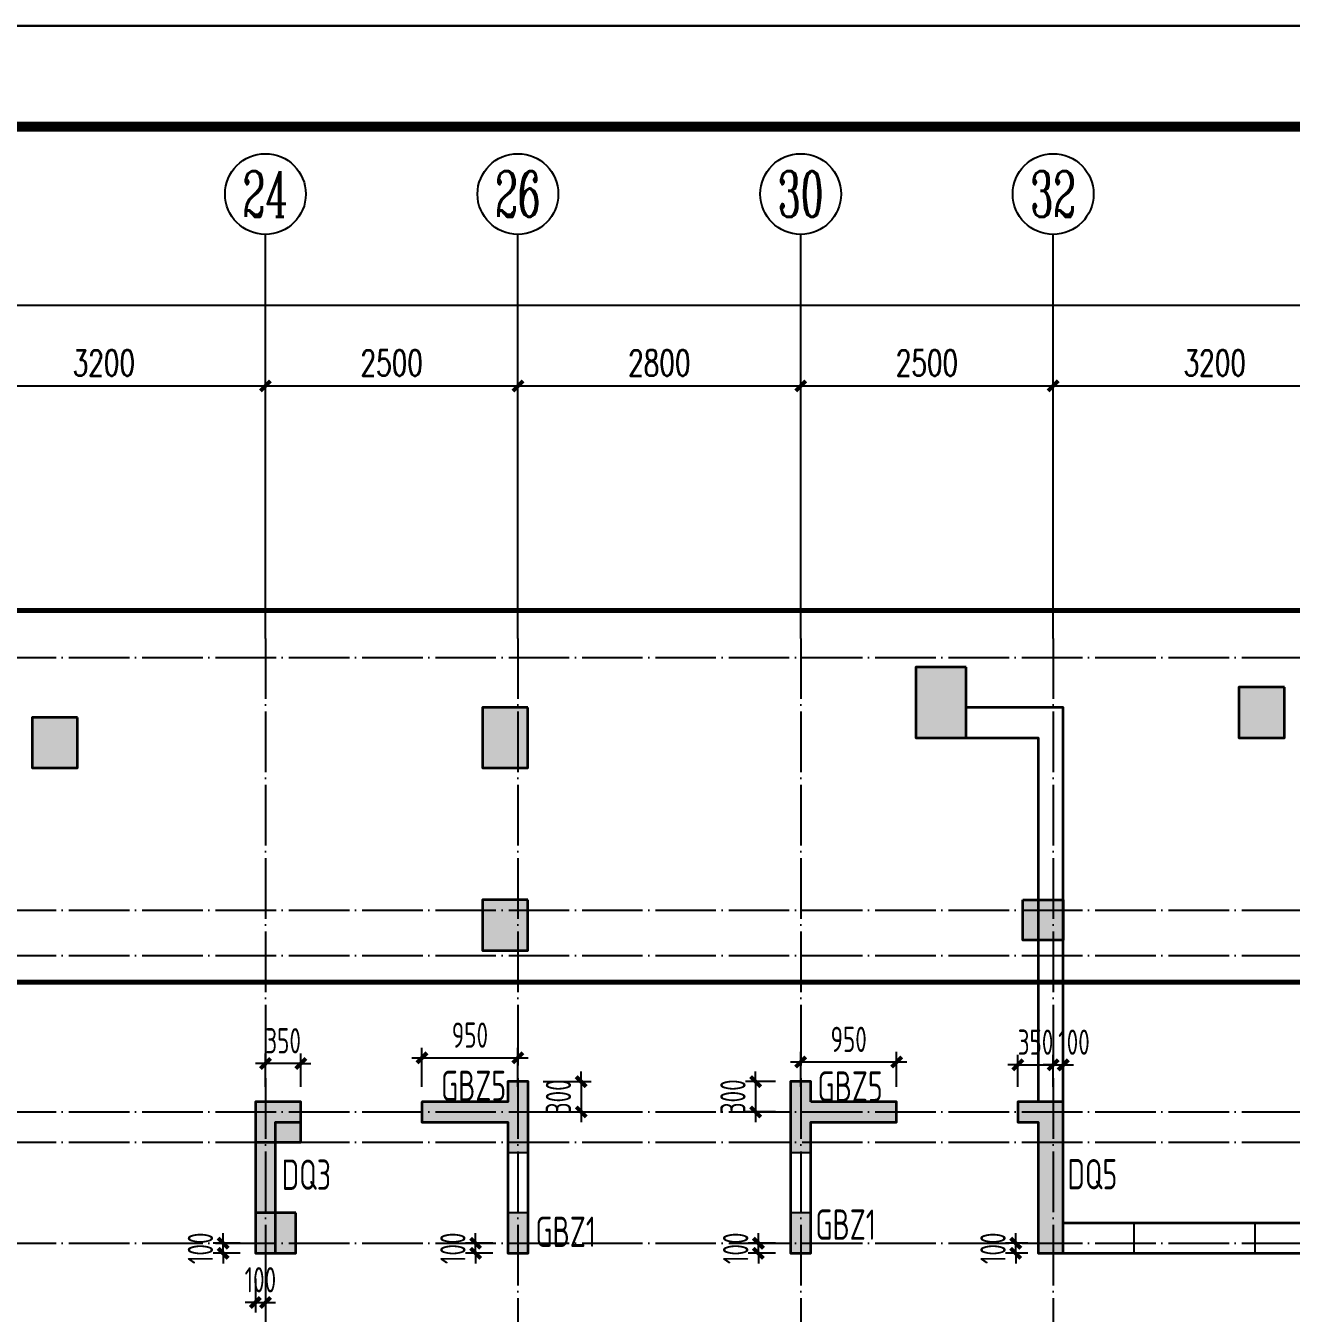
# Model space of a CAD drawing. Extents: x 393367 to 3005760, y 4998 to 826018.
# Drawn here: x 2383334 to 2395864, y 574611 to 587362 of the extents above; entities that cross this region are included whole.
import ezdxf
from ezdxf.enums import TextEntityAlignment as Align

# ---------------------------------------------------------------- set-up
doc = ezdxf.new("R2010")
doc.units = 0
doc.header["$LTSCALE"] = 1000
doc.linetypes.add('DASH', pattern=[0.35, 0.25, -0.1])
doc.linetypes.add('DOTE', pattern=[2.42, 2, -0.2, 0.02, -0.2])
doc.layers.get('0').update_dxf_attribs({"linetype": 'CONTINUOUS'})
doc.layers.get('Defpoints').update_dxf_attribs({"linetype": 'CONTINUOUS'})
for name, color, linetype in [('-TK', 7, 'CONTINUOUS'), ('AXIS', 3, 'CONTINUOUS'), ('AXIS_TEXT', 7, 'CONTINUOUS'), ('COLU', 7, 'CONTINUOUS'), ('COLU_HATCH', 251, 'CONTINUOUS'), ('COLU_TH', 5, 'CONTINUOUS'), ('DIM', 3, 'CONTINUOUS'), ('DOTE', 8, 'DOTE'), ('S-引出线', 40, 'CONTINUOUS'), ('S-砼墙', 150, 'CONTINUOUS'), ('TEXT', 7, 'CONTINUOUS')]:
    doc.layers.add(name, color=color, linetype=linetype)
doc.layers.add('yichutu', color=7, linetype='CONTINUOUS', true_color=0xffffff, plot=False)
doc.styles.add('_TCH_AXIS', font='COMPLEX', dxfattribs={"bigfont": 'GBCBIG'})
doc.styles.add('_TCH_DIM_T3', font='SIMPLEX', dxfattribs={"width": 0.705882, "bigfont": 'GBCBIG'})
doc.styles.add('COMPLEX', font='COMPLEX')
doc.styles.add('TSSD_Rein', font='Tssdeng.shx', dxfattribs={"width": 0.7, "bigfont": 'hztxt.shx'})
doc.dimstyles.new('_TCH_ARCH&&100', dxfattribs={"dimtxt": 255, "dimasz": 100, "dimexe": 250, "dimexo": 300, "dimgap": 100, "dimtad": 1, "dimdec": 0, "dimzin": 0, "dimdsep": 46, "dimtxsty": '_TCH_DIM_T3', "dimblk": 'ARCHTICK', "dimcen": 0.09, "dimclrt": 7, "dimazin": 2, "dimtfac": 1, "dimtdec": 0, "dimtix": 1, "dimtmove": 2, "dimatfit": 3, "dimldrblk": 'ARCHTICK', "dimfxl": 1, "dimtolj": 1, "dimtzin": 0, "dimarcsym": 0})
doc.dimstyles.new('TSSD_100_100$0', dxfattribs={"dimtxt": 250, "dimasz": 100, "dimexe": 100, "dimexo": 250, "dimgap": 100, "dimtad": 1, "dimdec": 0, "dimzin": 0, "dimdsep": 46, "dimtxsty": 'TSSD_Rein', "dimblk": 'ARCHTICK', "dimcen": 0, "dimdle": 100, "dimclrt": 7, "dimadec": 0, "dimazin": 0, "dimtfac": 1, "dimtdec": 0, "dimtix": 1, "dimtmove": 2, "dimatfit": 3, "dimldrblk": '_tsdbk', "dimfxl": 1, "dimtolj": 1, "dimtzin": 0, "dimarcsym": 0})

# ---------------------------------------------------------------- blocks, each defined once
blk = doc.blocks.new('A1')
blk.add_lwpolyline([(0, 59400), (0, 0), (84100, 0), (84100, 59400)], close=True)
at = {"const_width": 100}
blk.add_lwpolyline([(2500, 58400), (2500, 1000), (83100, 1000), (83100, 58400)], close=True, dxfattribs=at)
blk = doc.blocks.new('_ArchTick')
at = {"color": 0, "linetype": 'ByBlock', "const_width": 0.4}
blk.add_lwpolyline([(-0.5, -0.5), (0.5, 0.5)], dxfattribs=at)
blk = doc.blocks.new('*D2675')
at = {"layer": 'Defpoints', "color": 0}
for p in [(2387788, 575305), (2388207, 575305), (2388207, 575205)]:
    blk.add_point(p, dxfattribs=at)
at = {"layer": 'DIM', "color": 0, "lineweight": -2}
for p, q in [((2387788, 575305), (2387788, 575405)), ((2387957, 575305), (2387688, 575305)), ((2387957, 575205), (2387688, 575205)), ((2387788, 575205), (2387788, 575305)), ((2387788, 575205), (2387788, 575105))]:
    blk.add_line(p, q, dxfattribs=at)
at = {"layer": 'DIM', "color": 0, "lineweight": -2, "xscale": 100, "yscale": 100, "zscale": 100}
for p, rotation in [((2387788, 575305), 270), ((2387788, 575205), 90)]:
    blk.add_blockref('_ArchTick', p, dxfattribs=dict(at, rotation=rotation))
at = {"layer": 'DIM', "color": 7, "insert": (2387563, 575255), "char_height": 250, "attachment_point": 5, "rotation": 90, "style": 'TSSD_Rein'}
blk.add_mtext('\\A1;100', dxfattribs=at)
blk = doc.blocks.new('_tsdbk')
blk.add_line((-1, 0), (0, 0))
at = {"const_width": 0.5}
blk.add_lwpolyline([(-0.7, -0.7), (0.7, 0.7)], dxfattribs=at)
blk = doc.blocks.new('*D2676')
at = {"layer": 'Defpoints', "color": 0}
for p in [(2385288, 575305), (2385707, 575305), (2385707, 575205)]:
    blk.add_point(p, dxfattribs=at)
at = {"layer": 'DIM', "color": 0, "lineweight": -2}
for p, q in [((2385288, 575305), (2385288, 575405)), ((2385457, 575305), (2385188, 575305)), ((2385457, 575205), (2385188, 575205)), ((2385288, 575205), (2385288, 575305)), ((2385288, 575205), (2385288, 575105))]:
    blk.add_line(p, q, dxfattribs=at)
at = {"layer": 'DIM', "color": 0, "lineweight": -2, "xscale": 100, "yscale": 100, "zscale": 100}
for p, rotation in [((2385288, 575305), 270), ((2385288, 575205), 90)]:
    blk.add_blockref('_ArchTick', p, dxfattribs=dict(at, rotation=rotation))
at = {"layer": 'DIM', "color": 7, "insert": (2385063, 575255), "char_height": 250, "attachment_point": 5, "rotation": 90, "style": 'TSSD_Rein'}
blk.add_mtext('\\A1;100', dxfattribs=at)
blk = doc.blocks.new('*D2677')
at = {"layer": 'Defpoints', "color": 0}
for p in [(2390588, 575305), (2391007, 575305), (2391007, 575205)]:
    blk.add_point(p, dxfattribs=at)
at = {"layer": 'DIM', "color": 0, "lineweight": -2}
for p, q in [((2390588, 575305), (2390588, 575405)), ((2390757, 575305), (2390488, 575305)), ((2390757, 575205), (2390488, 575205)), ((2390588, 575205), (2390588, 575305)), ((2390588, 575205), (2390588, 575105))]:
    blk.add_line(p, q, dxfattribs=at)
at = {"layer": 'DIM', "color": 0, "lineweight": -2, "xscale": 100, "yscale": 100, "zscale": 100}
for p, rotation in [((2390588, 575305), 270), ((2390588, 575205), 90)]:
    blk.add_blockref('_ArchTick', p, dxfattribs=dict(at, rotation=rotation))
at = {"layer": 'DIM', "color": 7, "insert": (2390363, 575255), "char_height": 250, "attachment_point": 5, "rotation": 90, "style": 'TSSD_Rein'}
blk.add_mtext('\\A1;100', dxfattribs=at)
blk = doc.blocks.new('*D2680')
at = {"layer": 'Defpoints', "color": 0}
for p in [(2388207, 577141), (2387257, 576605), (2388207, 576605)]:
    blk.add_point(p, dxfattribs=at)
at = {"layer": 'DIM', "color": 0, "lineweight": -2}
for p, q in [((2387257, 576855), (2387257, 577241)), ((2388207, 576855), (2388207, 577241)), ((2387157, 577141), (2388307, 577141))]:
    blk.add_line(p, q, dxfattribs=at)
at = {"layer": 'DIM', "color": 0, "lineweight": -2, "xscale": 100, "yscale": 100, "zscale": 100, "rotation": 180}
blk.add_blockref('_ArchTick', (2387257, 577141), dxfattribs=at)
at = {"layer": 'DIM', "color": 0, "lineweight": -2, "xscale": 100, "yscale": 100, "zscale": 100}
blk.add_blockref('_ArchTick', (2388207, 577141), dxfattribs=at)
at = {"layer": 'DIM', "color": 7, "insert": (2387732, 577366), "char_height": 250, "attachment_point": 5, "style": 'TSSD_Rein'}
blk.add_mtext('\\A1;950', dxfattribs=at)
blk = doc.blocks.new('*D2681')
at = {"layer": 'Defpoints', "color": 0}
for p in [(2388207, 576905), (2388207, 576605), (2388833, 576605)]:
    blk.add_point(p, dxfattribs=at)
at = {"layer": 'DIM', "color": 0, "lineweight": -2}
for p, q in [((2388833, 576905), (2388833, 577005)), ((2388457, 576905), (2388933, 576905)), ((2388833, 576905), (2388833, 576605)), ((2388457, 576605), (2388933, 576605)), ((2388833, 576605), (2388833, 576505))]:
    blk.add_line(p, q, dxfattribs=at)
at = {"layer": 'DIM', "color": 0, "lineweight": -2, "xscale": 100, "yscale": 100, "zscale": 100}
for p, rotation in [((2388833, 576905), 270), ((2388833, 576605), 90)]:
    blk.add_blockref('_ArchTick', p, dxfattribs=dict(at, rotation=rotation))
at = {"layer": 'DIM', "color": 7, "insert": (2388608, 576755), "char_height": 250, "attachment_point": 5, "rotation": 90, "style": 'TSSD_Rein'}
blk.add_mtext('\\A1;300', dxfattribs=at)
blk = doc.blocks.new('*D2682')
at = {"layer": 'Defpoints', "color": 0}
for p in [(2391007, 577099), (2391007, 576605), (2391957, 576605)]:
    blk.add_point(p, dxfattribs=at)
at = {"layer": 'DIM', "color": 0, "lineweight": -2}
for p, q in [((2392057, 577099), (2390907, 577099)), ((2391007, 576855), (2391007, 577199)), ((2391957, 576855), (2391957, 577199))]:
    blk.add_line(p, q, dxfattribs=at)
at = {"layer": 'DIM', "color": 0, "lineweight": -2, "xscale": 100, "yscale": 100, "zscale": 100, "rotation": 180}
blk.add_blockref('_ArchTick', (2391007, 577099), dxfattribs=at)
at = {"layer": 'DIM', "color": 0, "lineweight": -2, "xscale": 100, "yscale": 100, "zscale": 100}
blk.add_blockref('_ArchTick', (2391957, 577099), dxfattribs=at)
at = {"layer": 'DIM', "color": 7, "insert": (2391482, 577324), "char_height": 250, "attachment_point": 5, "style": 'TSSD_Rein'}
blk.add_mtext('\\A1;950', dxfattribs=at)
blk = doc.blocks.new('*D2683')
at = {"layer": 'Defpoints', "color": 0}
for p in [(2391007, 576905), (2390561, 576605), (2391007, 576605)]:
    blk.add_point(p, dxfattribs=at)
at = {"layer": 'DIM', "color": 0, "lineweight": -2}
for p, q in [((2390561, 576905), (2390561, 577005)), ((2390757, 576905), (2390461, 576905)), ((2390561, 576905), (2390561, 576605)), ((2390757, 576605), (2390461, 576605)), ((2390561, 576605), (2390561, 576505))]:
    blk.add_line(p, q, dxfattribs=at)
at = {"layer": 'DIM', "color": 0, "lineweight": -2, "xscale": 100, "yscale": 100, "zscale": 100}
for p, rotation in [((2390561, 576905), 270), ((2390561, 576605), 90)]:
    blk.add_blockref('_ArchTick', p, dxfattribs=dict(at, rotation=rotation))
at = {"layer": 'DIM', "color": 7, "insert": (2390336, 576755), "char_height": 250, "attachment_point": 5, "rotation": 90, "style": 'TSSD_Rein'}
blk.add_mtext('\\A1;300', dxfattribs=at)
blk = doc.blocks.new('*D2684')
at = {"layer": 'Defpoints', "color": 0}
for p in [(2393507, 577071), (2393157, 576605), (2393507, 576605)]:
    blk.add_point(p, dxfattribs=at)
at = {"layer": 'DIM', "color": 0, "lineweight": -2}
for p, q in [((2393157, 576855), (2393157, 577171)), ((2393507, 576855), (2393507, 577171)), ((2393157, 577071), (2393057, 577071)), ((2393157, 577071), (2393507, 577071)), ((2393507, 577071), (2393607, 577071))]:
    blk.add_line(p, q, dxfattribs=at)
at = {"layer": 'DIM', "color": 0, "lineweight": -2, "xscale": 100, "yscale": 100, "zscale": 100}
blk.add_blockref('_ArchTick', (2393157, 577071), dxfattribs=at)
at = {"layer": 'DIM', "color": 0, "lineweight": -2, "xscale": 100, "yscale": 100, "zscale": 100, "rotation": 180}
blk.add_blockref('_ArchTick', (2393507, 577071), dxfattribs=at)
at = {"layer": 'DIM', "color": 7, "insert": (2393332, 577296), "char_height": 250, "attachment_point": 5, "style": 'TSSD_Rein'}
blk.add_mtext('\\A1;350', dxfattribs=at)
blk = doc.blocks.new('*D2685')
at = {"layer": 'Defpoints', "color": 0}
for p in [(2385707, 577085), (2385707, 576605), (2386057, 576605)]:
    blk.add_point(p, dxfattribs=at)
at = {"layer": 'DIM', "color": 0, "lineweight": -2}
for p, q in [((2385707, 576855), (2385707, 577185)), ((2386057, 576855), (2386057, 577185)), ((2385707, 577085), (2385607, 577085)), ((2386057, 577085), (2385707, 577085)), ((2386057, 577085), (2386157, 577085))]:
    blk.add_line(p, q, dxfattribs=at)
at = {"layer": 'DIM', "color": 0, "lineweight": -2, "xscale": 100, "yscale": 100, "zscale": 100}
blk.add_blockref('_ArchTick', (2385707, 577085), dxfattribs=at)
at = {"layer": 'DIM', "color": 0, "lineweight": -2, "xscale": 100, "yscale": 100, "zscale": 100, "rotation": 180}
blk.add_blockref('_ArchTick', (2386057, 577085), dxfattribs=at)
at = {"layer": 'DIM', "color": 7, "insert": (2385882, 577310), "char_height": 250, "attachment_point": 5, "style": 'TSSD_Rein'}
blk.add_mtext('\\A1;350', dxfattribs=at)
blk = doc.blocks.new('*D2692')
at = {"layer": 'Defpoints', "color": 0}
for p in [(2393136, 575305), (2393507, 575305), (2393507, 575205)]:
    blk.add_point(p, dxfattribs=at)
at = {"layer": 'DIM', "color": 0, "lineweight": -2}
for p, q in [((2393136, 575305), (2393136, 575405)), ((2393257, 575305), (2393036, 575305)), ((2393257, 575205), (2393036, 575205)), ((2393136, 575205), (2393136, 575305)), ((2393136, 575205), (2393136, 575105))]:
    blk.add_line(p, q, dxfattribs=at)
at = {"layer": 'DIM', "color": 0, "lineweight": -2, "xscale": 100, "yscale": 100, "zscale": 100}
for p, rotation in [((2393136, 575305), 270), ((2393136, 575205), 90)]:
    blk.add_blockref('_ArchTick', p, dxfattribs=dict(at, rotation=rotation))
at = {"layer": 'DIM', "color": 7, "insert": (2392911, 575255), "char_height": 250, "attachment_point": 5, "rotation": 90, "style": 'TSSD_Rein'}
blk.add_mtext('\\A1;100', dxfattribs=at)
blk = doc.blocks.new('*D2745')
at = {"layer": 'Defpoints', "color": 0}
for p in [(2393607, 577071), (2393507, 576705), (2393607, 576705)]:
    blk.add_point(p, dxfattribs=at)
at = {"layer": 'DIM', "color": 0, "lineweight": -2}
for p, q in [((2393507, 576955), (2393507, 577171)), ((2393607, 576955), (2393607, 577171)), ((2393507, 577071), (2393407, 577071)), ((2393507, 577071), (2393607, 577071)), ((2393607, 577071), (2393707, 577071))]:
    blk.add_line(p, q, dxfattribs=at)
at = {"layer": 'DIM', "color": 0, "lineweight": -2, "xscale": 100, "yscale": 100, "zscale": 100}
blk.add_blockref('_ArchTick', (2393507, 577071), dxfattribs=at)
at = {"layer": 'DIM', "color": 0, "lineweight": -2, "xscale": 100, "yscale": 100, "zscale": 100, "rotation": 180}
blk.add_blockref('_ArchTick', (2393607, 577071), dxfattribs=at)
at = {"layer": 'DIM', "color": 7, "insert": (2393713, 577296), "char_height": 250, "attachment_point": 5, "style": 'TSSD_Rein'}
blk.add_mtext('\\A1;100', dxfattribs=at)
blk = doc.blocks.new('*D3497')
at = {"layer": 'Defpoints', "color": 0}
for p in [(2385607, 575205), (2385707, 575205), (2385707, 574718)]:
    blk.add_point(p, dxfattribs=at)
at = {"layer": 'DIM', "color": 0, "lineweight": -2}
for p, q in [((2385607, 574955), (2385607, 574618)), ((2385707, 574955), (2385707, 574618)), ((2385607, 574718), (2385507, 574718)), ((2385607, 574718), (2385707, 574718)), ((2385707, 574718), (2385807, 574718))]:
    blk.add_line(p, q, dxfattribs=at)
at = {"layer": 'DIM', "color": 0, "lineweight": -2, "xscale": 100, "yscale": 100, "zscale": 100}
blk.add_blockref('_ArchTick', (2385607, 574718), dxfattribs=at)
at = {"layer": 'DIM', "color": 0, "lineweight": -2, "xscale": 100, "yscale": 100, "zscale": 100, "rotation": 180}
blk.add_blockref('_ArchTick', (2385707, 574718), dxfattribs=at)
at = {"layer": 'DIM', "color": 7, "insert": (2385657, 574943), "char_height": 250, "attachment_point": 5, "style": 'TSSD_Rein'}
blk.add_mtext('\\A1;100', dxfattribs=at)
blk = doc.blocks.new('*D3527')
at = {"layer": 'AXIS', "color": 0, "lineweight": -2}
for p, q in [((2393507, 581595), (2393507, 584045)), ((2396707, 581595), (2396707, 584045)), ((2393507, 583795), (2396707, 583795))]:
    blk.add_line(p, q, dxfattribs=at)
at = {"layer": 'Defpoints', "color": 0}
for p in [(2396707, 583795), (2393507, 581295), (2396707, 581295)]:
    blk.add_point(p, dxfattribs=at)
at = {"layer": 'AXIS', "color": 0, "lineweight": -2, "xscale": 100, "yscale": 100, "zscale": 100, "rotation": 180}
blk.add_blockref('_ArchTick', (2393507, 583795), dxfattribs=at)
at = {"layer": 'AXIS', "color": 0, "lineweight": -2, "xscale": 100, "yscale": 100, "zscale": 100}
blk.add_blockref('_ArchTick', (2396707, 583795), dxfattribs=at)
at = {"layer": 'AXIS', "color": 7, "insert": (2395107, 584023), "char_height": 255, "attachment_point": 5, "style": '_TCH_DIM_T3'}
blk.add_mtext('\\A1;3200', dxfattribs=at)
blk = doc.blocks.new('*D3528')
at = {"layer": 'AXIS', "color": 0, "lineweight": -2}
for p, q in [((2391007, 581595), (2391007, 584045)), ((2393507, 581595), (2393507, 584045)), ((2391007, 583795), (2393507, 583795))]:
    blk.add_line(p, q, dxfattribs=at)
at = {"layer": 'Defpoints', "color": 0}
for p in [(2393507, 583795), (2391007, 581295), (2393507, 581295)]:
    blk.add_point(p, dxfattribs=at)
at = {"layer": 'AXIS', "color": 0, "lineweight": -2, "xscale": 100, "yscale": 100, "zscale": 100, "rotation": 180}
blk.add_blockref('_ArchTick', (2391007, 583795), dxfattribs=at)
at = {"layer": 'AXIS', "color": 0, "lineweight": -2, "xscale": 100, "yscale": 100, "zscale": 100}
blk.add_blockref('_ArchTick', (2393507, 583795), dxfattribs=at)
at = {"layer": 'AXIS', "color": 7, "insert": (2392257, 584023), "char_height": 255, "attachment_point": 5, "style": '_TCH_DIM_T3'}
blk.add_mtext('\\A1;2500', dxfattribs=at)
blk = doc.blocks.new('*D3529')
at = {"layer": 'AXIS', "color": 0, "lineweight": -2}
for p, q in [((2388207, 581595), (2388207, 584045)), ((2391007, 581595), (2391007, 584045)), ((2388207, 583795), (2391007, 583795))]:
    blk.add_line(p, q, dxfattribs=at)
at = {"layer": 'Defpoints', "color": 0}
for p in [(2391007, 583795), (2388207, 581295), (2391007, 581295)]:
    blk.add_point(p, dxfattribs=at)
at = {"layer": 'AXIS', "color": 0, "lineweight": -2, "xscale": 100, "yscale": 100, "zscale": 100, "rotation": 180}
blk.add_blockref('_ArchTick', (2388207, 583795), dxfattribs=at)
at = {"layer": 'AXIS', "color": 0, "lineweight": -2, "xscale": 100, "yscale": 100, "zscale": 100}
blk.add_blockref('_ArchTick', (2391007, 583795), dxfattribs=at)
at = {"layer": 'AXIS', "color": 7, "insert": (2389607, 584023), "char_height": 255, "attachment_point": 5, "style": '_TCH_DIM_T3'}
blk.add_mtext('\\A1;2800', dxfattribs=at)
blk = doc.blocks.new('*D3530')
at = {"layer": 'AXIS', "color": 0, "lineweight": -2}
for p, q in [((2385707, 581595), (2385707, 584045)), ((2388207, 581595), (2388207, 584045)), ((2385707, 583795), (2388207, 583795))]:
    blk.add_line(p, q, dxfattribs=at)
at = {"layer": 'Defpoints', "color": 0}
for p in [(2388207, 583795), (2385707, 581295), (2388207, 581295)]:
    blk.add_point(p, dxfattribs=at)
at = {"layer": 'AXIS', "color": 0, "lineweight": -2, "xscale": 100, "yscale": 100, "zscale": 100, "rotation": 180}
blk.add_blockref('_ArchTick', (2385707, 583795), dxfattribs=at)
at = {"layer": 'AXIS', "color": 0, "lineweight": -2, "xscale": 100, "yscale": 100, "zscale": 100}
blk.add_blockref('_ArchTick', (2388207, 583795), dxfattribs=at)
at = {"layer": 'AXIS', "color": 7, "insert": (2386957, 584023), "char_height": 255, "attachment_point": 5, "style": '_TCH_DIM_T3'}
blk.add_mtext('\\A1;2500', dxfattribs=at)
blk = doc.blocks.new('*D3531')
at = {"layer": 'AXIS', "color": 0, "lineweight": -2}
for p, q in [((2382507, 581595), (2382507, 584045)), ((2385707, 581595), (2385707, 584045)), ((2382507, 583795), (2385707, 583795))]:
    blk.add_line(p, q, dxfattribs=at)
at = {"layer": 'Defpoints', "color": 0}
for p in [(2385707, 583795), (2382507, 581295), (2385707, 581295)]:
    blk.add_point(p, dxfattribs=at)
at = {"layer": 'AXIS', "color": 0, "lineweight": -2, "xscale": 100, "yscale": 100, "zscale": 100, "rotation": 180}
blk.add_blockref('_ArchTick', (2382507, 583795), dxfattribs=at)
at = {"layer": 'AXIS', "color": 0, "lineweight": -2, "xscale": 100, "yscale": 100, "zscale": 100}
blk.add_blockref('_ArchTick', (2385707, 583795), dxfattribs=at)
at = {"layer": 'AXIS', "color": 7, "insert": (2384107, 584023), "char_height": 255, "attachment_point": 5, "style": '_TCH_DIM_T3'}
blk.add_mtext('\\A1;3200', dxfattribs=at)
blk = doc.blocks.new('*D3579')
at = {"layer": 'AXIS', "color": 0, "lineweight": -2}
for p, q in [((2348407, 581595), (2348407, 584845)), ((2403407, 581595), (2403407, 584845)), ((2348407, 584595), (2403407, 584595))]:
    blk.add_line(p, q, dxfattribs=at)
at = {"layer": 'Defpoints', "color": 0}
for p in [(2403407, 584595), (2348407, 581295), (2403407, 581295)]:
    blk.add_point(p, dxfattribs=at)
at = {"layer": 'AXIS', "color": 0, "lineweight": -2, "xscale": 100, "yscale": 100, "zscale": 100, "rotation": 180}
blk.add_blockref('_ArchTick', (2348407, 584595), dxfattribs=at)
at = {"layer": 'AXIS', "color": 0, "lineweight": -2, "xscale": 100, "yscale": 100, "zscale": 100}
blk.add_blockref('_ArchTick', (2403407, 584595), dxfattribs=at)
at = {"layer": 'AXIS', "color": 7, "insert": (2375907, 584823), "char_height": 255, "attachment_point": 5, "style": '_TCH_DIM_T3'}
blk.add_mtext('\\A1;55000', dxfattribs=at)
blk = doc.blocks.new('_axiso')
blk.add_circle((0, 0), 0.5)
at = {"layer": 'AXIS_TEXT', "style": 'COMPLEX', "width": 1.041667}
blk.add_attdef('A', text='', height=0.56, dxfattribs=at).set_placement((-0.25, -0.28), (0.25, -0.28), align=Align.FIT)
blk = doc.blocks.new('yct-841-594-84100-59400-100-1000')
at = {"layer": 'yichutu', "color": 7, "true_color": 0xffffff}
blk.add_lwpolyline([(0, 0), (0, 59400), (84100, 59400), (84100, 0)], close=True, dxfattribs=at)

msp = doc.modelspace()

# ---------------------------------------------------------------- hatches: boundary and pattern name
at = {"layer": 'COLU_HATCH'}
for points in [[(2392646.28107, 581011.46401), (2392146.28131, 581011.464), (2392146.28131, 580311.464), (2392646.28107, 580311.46401)], [(2395796.4978, 580811.46473), (2395346.4978, 580811.46473), (2395346.4978, 580311.46473), (2395796.4978, 580311.46473)], [(2388306.51847, 580611.464), (2387856.51847, 580611.464), (2387856.51847, 580011.464), (2388306.51847, 580011.464)], [(2383846.28094, 580511.464), (2383396.28094, 580511.464), (2383396.28094, 580011.464), (2383846.28094, 580011.464)], [(2388306.51847, 578704.92081), (2387856.51847, 578704.92081), (2387856.51847, 578204.92081), (2388306.51847, 578204.92081)], [(2393207.05712, 578704.96541), (2393607.05712, 578704.96541), (2393607.05712, 578304.96541), (2393207.05712, 578304.96541)], [(2393207.05712, 578704.96541), (2393607.05712, 578704.96541), (2393607.05712, 578304.96541), (2393207.05712, 578304.96541)], [(2388107.04407, 576504.91861), (2388107.04946, 576204.91861), (2388307.05259, 576204.92157), (2388307.0422, 576904.96608), (2388107.0422, 576904.96608), (2388107.0422, 576704.91861), (2387257.04769, 576704.96541), (2387257.03668, 576504.96541)], [(2391107.04221, 576704.96541), (2391107.04221, 576904.96608), (2390907.04221, 576904.96608), (2390907.05259, 576204.96245), (2391107.04947, 576204.96541), (2391107.04408, 576504.96541), (2391957.04223, 576504.96541), (2391957.04223, 576704.96541)], [(2385806.94451, 576504.96541), (2385806.94442, 575204.96449), (2385606.94443, 575204.96449), (2385606.94452, 576704.96541), (2386057.04197, 576704.96541), (2386057.04197, 576504.96541)], [(2386056.87954, 576704.96075), (2385606.94452, 576704.96075), (2385606.94452, 576304.96075), (2386056.87954, 576304.96075)], [(2393357.13998, 576504.96541), (2393157.04223, 576504.96541), (2393157.04223, 576704.96541), (2393606.97746, 576704.96541), (2393606.97746, 575204.96473), (2393357.13998, 575204.96473)], [(2386006.94443, 575604.96449), (2385606.94443, 575604.96449), (2385606.94443, 575204.96449), (2386006.94443, 575204.96449)], [(2388107.06024, 575604.91123), (2388107.06742, 575204.91123), (2388307.06742, 575204.91497), (2388307.06149, 575604.91497)], [(2390907.0615, 575604.96355), (2390907.06743, 575204.96355), (2391107.06743, 575204.96728), (2391107.06024, 575604.96728)]]:
    msp.add_hatch(color=256, dxfattribs=at).paths.add_polyline_path(points)

# ---------------------------------------------------------------- linework, layer by layer
at = {"layer": 'AXIS'}
for p, q in [((2385706.7542, 581295.24995), (2385706.7542, 585295.24995)), ((2388206.7542, 581295.24995), (2388206.7542, 585295.24995)), ((2391006.7542, 581295.24995), (2391006.7542, 585295.24995)), ((2393506.7542, 581295.24995), (2393506.7542, 585295.24995))]:
    msp.add_line(p, q, dxfattribs=at)
at = {"layer": 'COLU', "lineweight": 35}
for points in [[(2392646.28107, 581011.46401), (2392146.28131, 581011.464), (2392146.28131, 580311.464), (2392646.28107, 580311.46401)], [(2395796.4978, 580811.46473), (2395346.4978, 580811.46473), (2395346.4978, 580311.46473), (2395796.4978, 580311.46473)], [(2388306.51847, 580611.464), (2387856.51847, 580611.464), (2387856.51847, 580011.464), (2388306.51847, 580011.464)], [(2383846.28094, 580511.464), (2383396.28094, 580511.464), (2383396.28094, 580011.464), (2383846.28094, 580011.464)], [(2388306.51847, 578704.92081), (2387856.51847, 578704.92081), (2387856.51847, 578204.92081), (2388306.51847, 578204.92081)], [(2393207.05712, 578704.96541), (2393607.05712, 578704.96541), (2393607.05712, 578304.96541), (2393207.05712, 578304.96541)], [(2393207.05712, 578704.96541), (2393607.05712, 578704.96541), (2393607.05712, 578304.96541), (2393207.05712, 578304.96541)], [(2386056.87954, 576704.96075), (2385606.94452, 576704.96075), (2385606.94452, 576304.96075), (2386056.87954, 576304.96075)], [(2386006.94443, 575604.96449), (2385606.94443, 575604.96449), (2385606.94443, 575204.96449), (2386006.94443, 575204.96449)], [(2386006.94443, 575604.96449), (2385606.94443, 575604.96449), (2385606.94443, 575204.96449), (2386006.94443, 575204.96449)]]:
    msp.add_lwpolyline(points, close=True, dxfattribs=at)
at = {"layer": 'COLU_HATCH', "color": 6}
msp.add_lwpolyline([(2394306.75606, 575204.96473), (2395506.75606, 575204.96473), (2395506.75606, 575504.9645), (2394306.75606, 575504.9645)], close=True, dxfattribs=at)
at = {"layer": 'COLU_TH'}
for points in [[(2388107.04407, 576504.91861), (2388107.04946, 576204.91861), (2388307.05259, 576204.92157), (2388307.0422, 576904.96608), (2388107.0422, 576904.96608), (2388107.0422, 576704.91861), (2387257.04769, 576704.96541), (2387257.03668, 576504.96541)], [(2391107.04221, 576704.96541), (2391107.04221, 576904.96608), (2390907.04221, 576904.96608), (2390907.05259, 576204.96245), (2391107.04947, 576204.96541), (2391107.04408, 576504.96541), (2391957.04223, 576504.96541), (2391957.04223, 576704.96541)], [(2385806.94451, 576504.96541), (2385806.94442, 575204.96449), (2385606.94443, 575204.96449), (2385606.94452, 576704.96541), (2386057.04197, 576704.96541), (2386057.04197, 576504.96541)], [(2393357.13998, 576504.96541), (2393157.04223, 576504.96541), (2393157.04223, 576704.96541), (2393606.97746, 576704.96541), (2393606.97746, 575204.96473), (2393357.13998, 575204.96473)], [(2388107.06024, 575604.91123), (2388107.06742, 575204.91123), (2388307.06742, 575204.91497), (2388307.06149, 575604.91497)], [(2390907.0615, 575604.96355), (2390907.06743, 575204.96355), (2391107.06743, 575204.96728), (2391107.06024, 575604.96728)]]:
    msp.add_lwpolyline(points, close=True, dxfattribs=at)
at = {"layer": 'DOTE', "linetype": 'DOTE', "ltscale": 0.3}
for p, q in [((2385706.7542, 581295.24995), (2385706.7542, 574004.96449)), ((2388206.7542, 581295.24995), (2388206.7542, 572504.96449)), ((2391006.7542, 581295.24995), (2391006.7542, 572504.96449)), ((2393506.7542, 581295.24995), (2393506.7542, 573904.96515)), ((2348185.81868, 581104.9645), (2403862.55658, 581104.9645)), ((2348185.81868, 578604.9645), (2403862.55658, 578604.9645)), ((2348185.81868, 578154.9645), (2403862.55658, 578154.9645)), ((2348185.81868, 576604.9645), (2403862.55658, 576604.9645)), ((2348185.81868, 576304.9645), (2403862.55658, 576304.9645)), ((2348185.81868, 575304.96449), (2403862.55658, 575304.96449))]:
    msp.add_line(p, q, dxfattribs=at)
at = {"layer": 'S-引出线', "linetype": 'DASH', "const_width": 50}
msp.add_lwpolyline([(2349358.02383, 581570.26359), (2401782.23499, 581570.26359), (2401782.23499, 577891.22179), (2349358.02383, 577891.22179)], close=True, dxfattribs=at)
at = {"layer": 'S-砼墙', "color": 40, "lineweight": 35}
for points in [[(2396607.04137, 575504.96515), (2393607.13998, 575504.96515), (2393606.75427, 578804.92154), (2393606.75427, 580611.464), (2392646.28138, 580611.464)], [(2392646.28107, 580311.46401), (2393356.75427, 580311.464), (2393356.97738, 578504.92154), (2393356.97738, 576704.96529), (2393157.04223, 576704.96479), (2393157.04223, 576504.96479), (2393356.97746, 576504.96541), (2393356.97746, 575604.96449)], [(2393607.13998, 575204.96515), (2396607.04137, 575204.96515)]]:
    msp.add_lwpolyline(points, dxfattribs=at)
at = {"layer": 'S-砼墙', "color": 150, "lineweight": 35}
for points in [[(2387257.04769, 576704.96541), (2387257.03668, 576504.96541), (2388107.04407, 576504.91861), (2388107.06742, 575204.91123), (2388307.06742, 575204.91497), (2388307.0422, 576904.96608), (2388107.0422, 576904.96608), (2388107.0422, 576704.91861)], [(2391107.04221, 576704.96541), (2391107.04221, 576904.96608), (2390907.04221, 576904.96608), (2390907.06743, 575204.96355), (2391107.06743, 575204.96728), (2391107.04408, 576504.96541), (2391957.04223, 576504.96541), (2391957.04223, 576704.96541)], [(2385606.94451, 575204.96516), (2385806.94451, 575204.96533), (2385806.94451, 576504.96541), (2386057.04197, 576504.96541), (2386057.04197, 576704.96541), (2385606.94452, 576704.96541)], [(2393606.97746, 575204.96526), (2393607.10888, 576704.96671), (2393157.04223, 576704.96541), (2393157.04223, 576504.96541), (2393357.13998, 576504.96541), (2393357.13998, 575204.96526)]]:
    msp.add_lwpolyline(points, close=True, dxfattribs=at)

# ---------------------------------------------------------------- block references
at = {"layer": '-TK'}
msp.add_blockref('A1', (2339893.38356, 527962.12225), dxfattribs=at)
at = {"layer": 'AXIS'}
ref = msp.add_blockref('_axiso', (2385706.7542, 585695.24995), dxfattribs=dict(at, xscale=800, yscale=800, zscale=800))
ref.add_attrib('A', '24', dxfattribs={"layer": 'AXIS_TEXT', "height": 452.54834, "style": '_TCH_AXIS', "width": 0.583333}).set_placement((2385480.48003, 585468.97578), (2385933.02837, 585468.97578), align=Align.FIT)
ref = msp.add_blockref('_axiso', (2388206.7542, 585695.24995), dxfattribs=dict(at, xscale=800, yscale=800, zscale=800))
ref.add_attrib('A', '26', dxfattribs={"layer": 'AXIS_TEXT', "height": 452.54834, "style": '_TCH_AXIS', "width": 0.617647}).set_placement((2387980.48003, 585468.97578), (2388433.02837, 585468.97578), align=Align.FIT)
ref = msp.add_blockref('_axiso', (2391006.7542, 585695.24995), dxfattribs=dict(at, xscale=800, yscale=800, zscale=800))
ref.add_attrib('A', '30', dxfattribs={"layer": 'AXIS_TEXT', "height": 452.54834, "style": '_TCH_AXIS', "width": 0.636364}).set_placement((2390780.48003, 585468.97578), (2391233.02837, 585468.97578), align=Align.FIT)
ref = msp.add_blockref('_axiso', (2393506.7542, 585695.24995), dxfattribs=dict(at, xscale=800, yscale=800, zscale=800))
ref.add_attrib('A', '32', dxfattribs={"layer": 'AXIS_TEXT', "height": 452.54834, "style": '_TCH_AXIS', "width": 0.636364}).set_placement((2393280.48003, 585468.97578), (2393733.02837, 585468.97578), align=Align.FIT)
at = {"layer": 'yichutu'}
msp.add_blockref('yct-841-594-84100-59400-100-1000', (2339893.38356, 527962.12225), dxfattribs=at)

# ---------------------------------------------------------------- texts
at = {"layer": 'TEXT', "style": 'TSSD_Rein', "width": 0.7}
for s, p in [('GBZ5', (2387445.2767, 576713.38849)), ('GBZ5', (2391173.51772, 576706.86973)), ('GBZ1', (2388380.2503, 575268.17621)), ('GBZ1', (2391152.01332, 575339.1925))]:
    msp.add_text(s, height=300, dxfattribs=at).set_placement(p)
at = {"layer": 'TEXT', "color": 150, "style": 'TSSD_Rein', "width": 0.7}
for s, p in [('DQ3', (2385868.27235, 575833.65774)), ('DQ5', (2393648.2714, 575838.7238))]:
    msp.add_text(s, height=300, dxfattribs=at).set_placement(p)

# ---------------------------------------------------------------- dimensions: what is measured, and where the dimension line sits
at = {"layer": 'AXIS'}
for p1, p2, distance, picture, middle in [((2348406.7542, 581295.24995), (2403406.7542, 581295.24995), 3300, '*D3579', (2375906.7542, 584822.74995)), ((2382506.7542, 581295.24995), (2385706.7542, 581295.24995), 2500, '*D3531', (2384106.7542, 584022.74995)), ((2385706.7542, 581295.24995), (2388206.7542, 581295.24995), 2500, '*D3530', (2386956.7542, 584022.74995)), ((2388206.7542, 581295.24995), (2391006.7542, 581295.24995), 2500, '*D3529', (2389606.7542, 584022.74995)), ((2391006.7542, 581295.24995), (2393506.7542, 581295.24995), 2500, '*D3528', (2392256.7542, 584022.74995)), ((2393506.7542, 581295.24995), (2396706.7542, 581295.24995), 2500, '*D3527', (2395106.7542, 584022.74995))]:
    dim = msp.add_aligned_dim(p1=p1, p2=p2, distance=distance, dimstyle='_TCH_ARCH&&100', dxfattribs=at)
    dim.commit()
    dim.dimension.update_dxf_attribs({"geometry": picture, "text_midpoint": middle})
at = {"layer": 'DIM'}
for base, p1, p2, picture, middle in [((2388206.94768, 577141.1612), (2387257.04592, 576604.91769), (2388206.94768, 576604.91769), '*D2680', (2387731.9968, 577366.1612)), ((2391006.94768, 577098.54457), (2391957.04596, 576604.91861), (2391006.94768, 576604.91861), '*D2682', (2391481.99682, 577323.54457)), ((2385706.94768, 577084.97078), (2386057.04592, 576604.91861), (2385706.94768, 576604.91861), '*D2685', (2385881.9968, 577309.97078)), ((2393506.94768, 577071.09104), (2393157.04617, 576604.91861), (2393506.94768, 576604.91861), '*D2684', (2393331.99692, 577296.09104)), ((2385706.7542, 574718.01649), (2385606.94443, 575204.96009), (2385706.7542, 575204.96009), '*D3497', (2385656.84931, 574943.01649))]:
    dim = msp.add_linear_dim(base=base, p1=p1, p2=p2, dimstyle='TSSD_100_100$0', dxfattribs=at)
    dim.commit()
    dim.dimension.update_dxf_attribs({"geometry": picture, "text_midpoint": middle})
dim = msp.add_linear_dim(base=(2393606.97746, 577070.89756), p1=(2393506.7542, 576704.96541), p2=(2393606.97746, 576704.96541), dimstyle='TSSD_100_100$0', dxfattribs=at)
dim.commit()
dim.dimension.update_dxf_attribs({"geometry": '*D2745', "text_midpoint": (2393712.5135, 577295.89756), "dimtype": 160})
for base, p1, p2, picture, middle in [((2388832.89491, 576604.91769), (2388206.94768, 576904.91927), (2388206.94768, 576604.91769), '*D2681', (2388607.89491, 576754.91848)), ((2390561.1734, 576604.91861), (2391006.94768, 576904.91927), (2391006.94768, 576604.91861), '*D2683', (2390336.1734, 576754.91894)), ((2385287.73158, 575304.91753), (2385706.94768, 575204.91845), (2385706.94768, 575304.91753), '*D2676', (2385062.73158, 575254.91799)), ((2387787.73158, 575304.91768), (2388206.94768, 575204.91861), (2388206.94768, 575304.91768), '*D2675', (2387562.73158, 575254.91815)), ((2390587.80462, 575304.86537), (2391007.02072, 575204.86629), (2391007.02072, 575304.86537), '*D2677', (2390362.80462, 575254.86583)), ((2393135.97126, 575304.91768), (2393506.94768, 575204.91852), (2393506.94768, 575304.91768), '*D2692', (2392910.97126, 575254.9181))]:
    dim = msp.add_linear_dim(base=base, p1=p1, p2=p2, angle=90, dimstyle='TSSD_100_100$0', dxfattribs=at)
    dim.commit()
    dim.dimension.update_dxf_attribs({"geometry": picture, "text_midpoint": middle})

doc.saveas('drawing.dxf')
